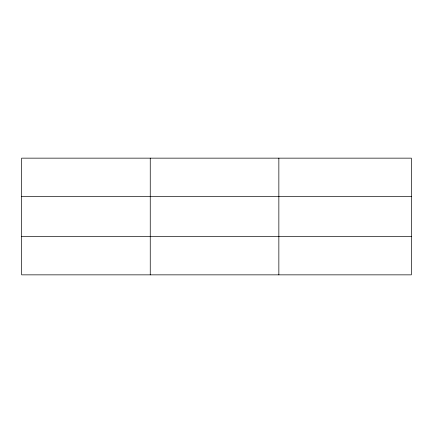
<?xml version="1.0" encoding="UTF-8"?>
<svg xmlns="http://www.w3.org/2000/svg" width="433" height="433" viewBox="0 0 433 433"><rect width="100%" height="100%" fill="white"/><g stroke="black" fill="none" stroke-linecap="round" stroke-linejoin="round"><path stroke-width="0.65" d="M150.251 274.852L150.251 158.148M278.852 274.852L278.852 158.148M411.35 236.342L411.35 274.852L21.65 274.852L21.65 158.148L411.35 158.148L411.35 236.342L21.65 236.342M21.65 196.658L411.35 196.658"/></g></svg>
